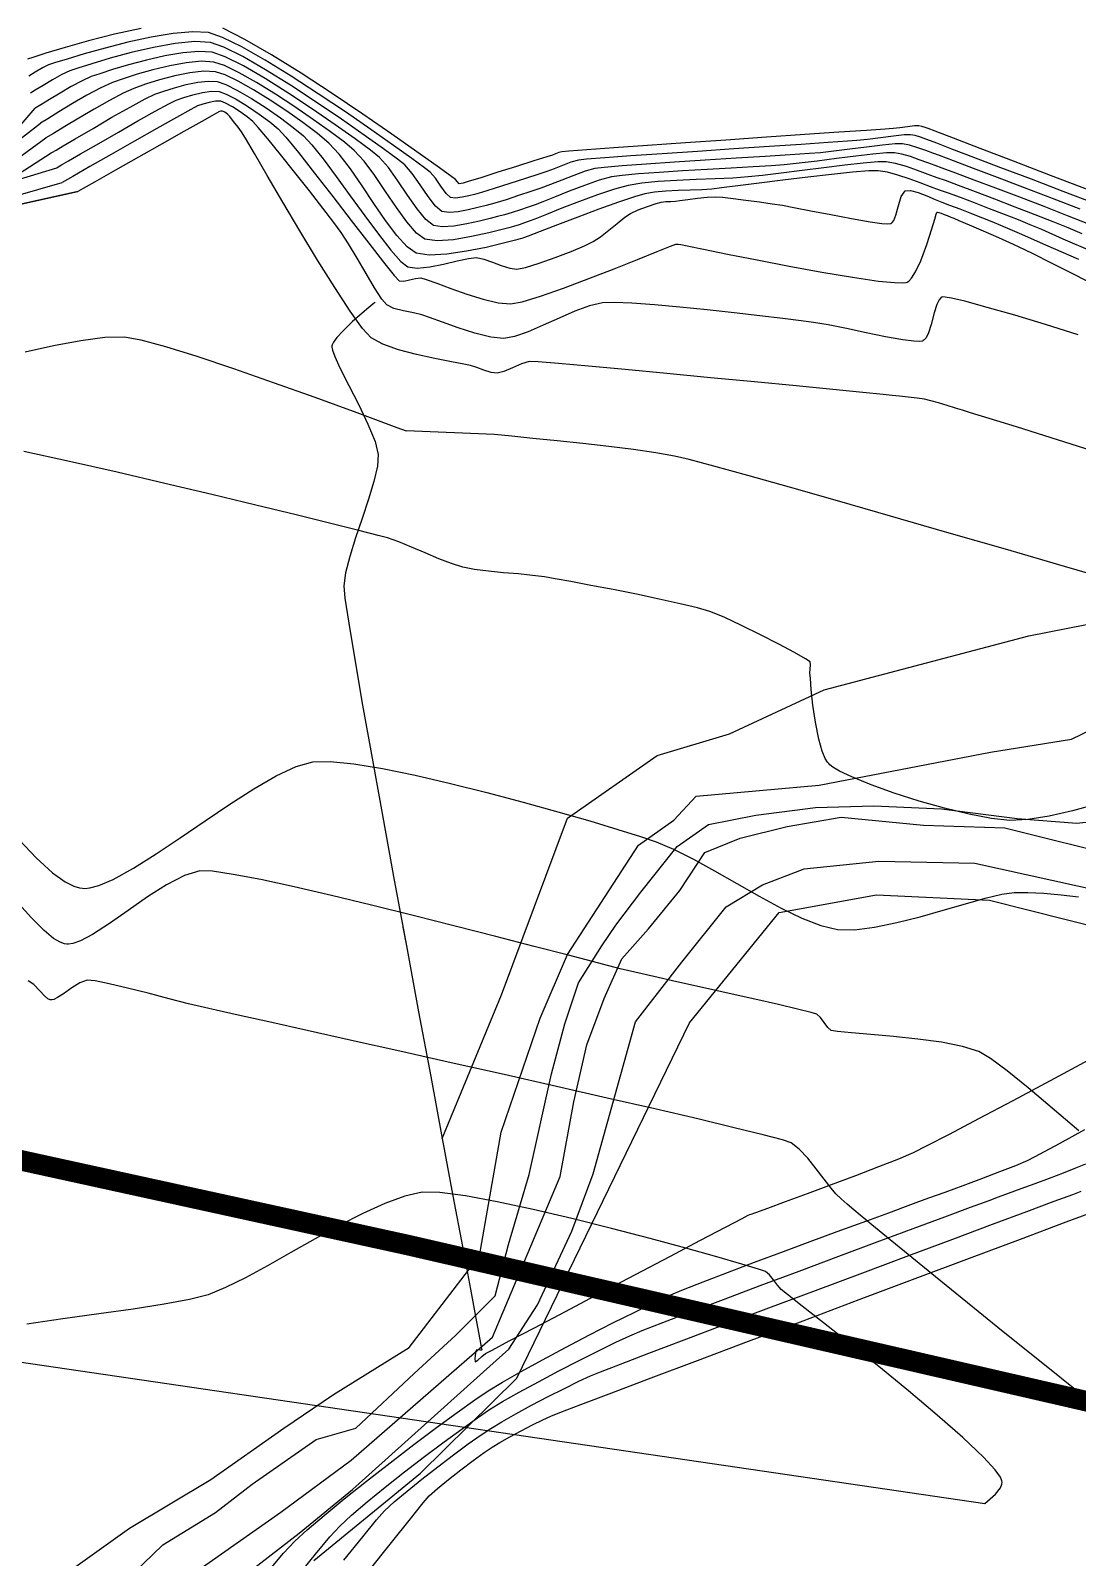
# Model space of a CAD drawing. Header units: metres. Extents: x 708868 to 711043, y 5411316 to 5413138.
# Drawn here: x 710173.9 to 710224.8, y 5412124.6 to 5412198.9 of the extents above; entities that cross this region are included whole.
import ezdxf

# ---------------------------------------------------------------- set-up
doc = ezdxf.new("R2010")
doc.units = ezdxf.units.M
doc.linetypes.add('DASHED', pattern=[0.75, 0.5, -0.25])
for name, color, linetype in [('C-ANNO-TABL', 1, 'Continuous'), ('Rionegro 2010_Contours', 7, 'Continuous'), ('Rionegro 2014_Contours', 7, 'Continuous'), ('Rionegro 2018_Contours', 7, 'Continuous')]:
    doc.layers.add(name, color=color, linetype=linetype)

msp = doc.modelspace()

# ---------------------------------------------------------------- linework, layer by layer
at = {"layer": 'C-ANNO-TABL', "color": 4, "linetype": 'DASHED', "true_color": 0x3dffff, "const_width": 1, "flags": 128}
msp.add_lwpolyline([(711042.543, 5413065.077), (710960.959, 5413110.395), (710928.513, 5413129.625), (710904.958, 5413136.482), (710878.336, 5413137.92), (710860.981, 5413136.789), (710843.249, 5413130.002), (710825.895, 5413114.543), (710808.917, 5413089.658), (710785.526, 5413050.068), (710767.477, 5413018.497), (710750.578, 5412962.402), (710732.947, 5412902.164), (710722.628, 5412876.686), (710711.096, 5412854.241), (710709.275, 5412838.469), (710712.254, 5412799.164), (710711.402, 5412767.16), (710706.844, 5412750.077), (710696.967, 5412735.651), (710677.974, 5412728.438), (710654.043, 5412726.539), (710627.073, 5412724.641), (710606.56, 5412720.465), (710589.801, 5412712.38), (710580.579, 5412698.728), (710577.45, 5412692.07), (710576.617, 5412681.451), (710581.703, 5412658.886), (710586.523, 5412640.581), (710590.138, 5412620.108), (710586.764, 5412609.511), (710569.894, 5412600.358), (710548.445, 5412592.651), (710519.158, 5412593.645), (710507.899, 5412592.671), (710498.04, 5412592.908), (710476.647, 5412590.526), (710453.439, 5412584.652), (710430.062, 5412578.871), (710407.167, 5412571.646), (710393.361, 5412565.35), (710390.566, 5412558.779), (710388.557, 5412550.53), (710383.696, 5412533.008), (710380.563, 5412521.688), (710371.646, 5412514.462), (710365.862, 5412509.886), (710362.006, 5412504.587), (710331.377, 5412455.849), (710322.46, 5412437.304), (710314.748, 5412419.962), (710310.913, 5412404.45), (710310.19, 5412389.517), (710312.359, 5412375.548), (710316.697, 5412365.432), (710327.06, 5412353.871), (710331.95, 5412345.85), (710336.144, 5412343.076), (710341.696, 5412343.548), (710347.662, 5412345.732), (710357.763, 5412346.027), (710373.475, 5412344.551), (710380.943, 5412341.931), (710387.559, 5412337.031), (710390.335, 5412331.128), (710393.229, 5412321.911), (710394.372, 5412314.079), (710391.947, 5412287.733), (710391.947, 5412242.005), (710398.772, 5412181.359), (710397.167, 5412154.922), (710391.094, 5412141.084), (710382.348, 5412135.257), (710365.927, 5412125.119), (710349.52, 5412122.865), (710314.938, 5412100.532), (710310.163, 5412097.449), (710304.075, 5412096.969), (710288.946, 5412103.637), (710260.398, 5412118.748), (710227.162, 5412131.796), (710192.198, 5412139.844), (710067.128, 5412167.234), (710056.514, 5412173.822), (710010.254, 5412214.541), (709997.898, 5412231.696), (709990.986, 5412235.843), (709981.946, 5412236.812), (709941.868, 5412226.346), (709906.208, 5412219.679), (709872.554, 5412206.968), (709858.983, 5412200.97), (709841.485, 5412178.774), (709831.695, 5412162.57), (709826.818, 5412138.119), (709826.096, 5412113.866), (709847.992, 5412057.968), (709847.992, 5412027.524), (709841.153, 5411995.836), (709821.685, 5411967.669), (709785.127, 5411896.003), (709764.498, 5411870.427), (709729.916, 5411841.626), (709687.876, 5411828.101), (709653.609, 5411828.388), (709636.799, 5411836.292), (709611.994, 5411871.534), (709572.151, 5411935.234), (709533.465, 5411953.882), (709461.2, 5411963.077), (709400.577, 5411961.741), (709328.296, 5411946.172), (709283.904, 5411933.17), (709246.821, 5411886.153), (709230.211, 5411871.995), (709186.772, 5411865.786), (709143.573, 5411868.974), (709131.371, 5411871.677), (709115.438, 5411870.35), (709084.203, 5411857.653), (709062.638, 5411854.332), (708913.408, 5411851.538)], dxfattribs=at)
at = {"layer": 'Rionegro 2010_Contours'}
for points in [[(710190.636, 5412185.687, 246), (710190.608, 5412185.66, 246), (710190.524, 5412185.584, 246), (710190.339, 5412185.427, 246), (710190.013, 5412185.15, 246), (710189.541, 5412184.737, 246), (710189.079, 5412184.298, 246), (710188.777, 5412183.965, 246), (710188.62, 5412183.743, 246), (710188.558, 5412183.615, 246), (710188.542, 5412183.558, 246), (710188.539, 5412183.504, 246), (710188.565, 5412183.356, 246), (710188.676, 5412183.042, 246), (710188.929, 5412182.484, 246), (710189.358, 5412181.629, 246), (710189.839, 5412180.687, 246), (710190.291, 5412179.751, 246), (710190.636, 5412178.914, 246), (710190.794, 5412178.271, 246), (710190.749, 5412177.71, 246), (710190.576, 5412176.967, 246), (710190.315, 5412176.099, 246), (710190.278, 5412175.987, 246)], [(710191.989, 5412155.3, 246), (710192.157, 5412154.39, 246), (710192.752, 5412151.18, 246), (710193.339, 5412148.027, 246), (710193.901, 5412145.016, 246), (710194.422, 5412142.234, 246), (710194.885, 5412139.765, 246), (710195.274, 5412137.695, 246), (710195.571, 5412136.11, 246), (710195.731, 5412135.248, 246), (710195.801, 5412134.866, 246), (710195.822, 5412134.749, 246), (710195.824, 5412134.734, 246), (710195.812, 5412134.728, 246), (710195.761, 5412134.726, 246), (710195.652, 5412134.734, 246), (710195.55, 5412134.728, 246), (710195.513, 5412134.577, 246), (710195.483, 5412134.318, 246), (710195.497, 5412134.166, 246), (710195.624, 5412134.239, 246), (710195.829, 5412134.416, 246), (710196.002, 5412134.558, 246), (710196.326, 5412134.732, 246), (710197.157, 5412135.172, 246), (710198.382, 5412135.819, 246), (710199.888, 5412136.612, 246), (710201.561, 5412137.494, 246), (710203.289, 5412138.403, 246), (710204.957, 5412139.281, 246), (710206.453, 5412140.068, 246), (710207.662, 5412140.704, 246), (710208.473, 5412141.13, 246), (710208.771, 5412141.286, 246), (710208.845, 5412141.315, 246), (710208.919, 5412141.342, 246), (710209.138, 5412141.421, 246), (710209.725, 5412141.634, 246), (710210.593, 5412141.95, 246), (710211.654, 5412142.34, 246), (710212.822, 5412142.774, 246), (710214.008, 5412143.221, 246), (710215.126, 5412143.651, 246), (710216.087, 5412144.035, 246), (710216.805, 5412144.341, 246), (710217.473, 5412144.67, 246), (710218.564, 5412145.235, 246), (710219.988, 5412145.986, 246), (710221.652, 5412146.873, 246), (710223.463, 5412147.844, 246), (710225.332, 5412148.85, 246)], [(710185.528, 5412124.062, 244), (710186.192, 5412124.847, 244), (710186.737, 5412125.435, 244), (710187.339, 5412125.992, 244), (710188.155, 5412126.691, 244), (710189.134, 5412127.494, 244), (710190.223, 5412128.361, 244), (710191.37, 5412129.254, 244), (710192.522, 5412130.133, 244), (710193.626, 5412130.96, 244), (710194.631, 5412131.697, 244), (710195.484, 5412132.303, 244), (710196.132, 5412132.741, 244), (710196.834, 5412133.171, 244), (710197.732, 5412133.686, 244), (710198.772, 5412134.258, 244), (710199.898, 5412134.86, 244), (710201.057, 5412135.466, 244), (710202.195, 5412136.048, 244), (710203.257, 5412136.579, 244), (710204.189, 5412137.033, 244), (710204.937, 5412137.381, 244), (710205.621, 5412137.67, 244), (710206.584, 5412138.052, 244), (710207.76, 5412138.504, 244), (710209.083, 5412139.003, 244), (710210.488, 5412139.527, 244), (710211.908, 5412140.052, 244), (710213.278, 5412140.556, 244), (710214.532, 5412141.015, 244), (710215.603, 5412141.407, 244), (710216.426, 5412141.71, 244), (710216.936, 5412141.899, 244), (710217.557, 5412142.13, 244), (710218.34, 5412142.416, 244), (710219.22, 5412142.739, 244), (710220.129, 5412143.076, 244), (710221.004, 5412143.407, 244), (710221.779, 5412143.713, 244), (710222.388, 5412143.972, 244), (710222.961, 5412144.265, 244), (710223.912, 5412144.781, 244), (710225.14, 5412145.462, 244)], [(710186.854, 5412123.711, 243), (710187.733, 5412124.801, 243), (710188.435, 5412125.641, 243), (710188.916, 5412126.17, 243), (710189.494, 5412126.707, 243), (710190.245, 5412127.35, 243), (710191.119, 5412128.062, 243), (710192.067, 5412128.81, 243), (710193.04, 5412129.557, 243), (710193.989, 5412130.269, 243), (710194.864, 5412130.908, 243), (710195.616, 5412131.442, 243), (710196.196, 5412131.833, 243), (710196.837, 5412132.224, 243), (710197.648, 5412132.686, 243), (710198.574, 5412133.192, 243), (710199.561, 5412133.715, 243), (710200.554, 5412134.227, 243), (710201.498, 5412134.701, 243), (710202.339, 5412135.111, 243), (710203.021, 5412135.429, 243), (710203.613, 5412135.674, 243), (710204.621, 5412136.069, 243), (710205.966, 5412136.584, 243), (710207.572, 5412137.192, 243), (710209.359, 5412137.865, 243), (710211.252, 5412138.573, 243), (710213.173, 5412139.29, 243), (710215.044, 5412139.986, 243), (710216.788, 5412140.634, 243), (710218.327, 5412141.205, 243), (710219.584, 5412141.671, 243), (710220.483, 5412142.005, 243), (710220.944, 5412142.177, 243), (710221.427, 5412142.356, 243), (710222.035, 5412142.579, 243), (710222.718, 5412142.829, 243), (710223.425, 5412143.091, 243), (710224.104, 5412143.349, 243), (710224.706, 5412143.586, 243), (710225.179, 5412143.787, 243)], [(710189.124, 5412124.512, 242), (710190.041, 5412125.655, 242), (710190.713, 5412126.474, 242), (710191.095, 5412126.906, 242), (710191.569, 5412127.344, 242), (710192.19, 5412127.87, 242), (710192.911, 5412128.451, 242), (710193.68, 5412129.05, 242), (710194.449, 5412129.633, 242), (710195.168, 5412130.163, 242), (710195.789, 5412130.605, 242), (710196.261, 5412130.924, 242), (710196.791, 5412131.246, 242), (710197.472, 5412131.63, 242), (710198.246, 5412132.048, 242), (710199.054, 5412132.47, 242), (710199.838, 5412132.868, 242), (710200.541, 5412133.213, 242), (710201.104, 5412133.476, 242), (710201.592, 5412133.674, 242), (710202.564, 5412134.05, 242), (710203.944, 5412134.577, 242), (710205.658, 5412135.225, 242), (710207.629, 5412135.969, 242), (710209.783, 5412136.778, 242), (710212.044, 5412137.627, 242), (710214.337, 5412138.486, 242), (710216.586, 5412139.328, 242), (710218.717, 5412140.125, 242), (710220.653, 5412140.849, 242), (710222.321, 5412141.471, 242), (710223.643, 5412141.965, 242), (710224.545, 5412142.303, 242), (710224.952, 5412142.455, 242)], [(710190.29, 5412123.924, 241), (710191.44, 5412125.375, 241), (710192.351, 5412126.519, 241), (710192.978, 5412127.295, 241), (710193.273, 5412127.642, 241), (710193.667, 5412127.999, 241), (710194.2, 5412128.438, 241), (710194.801, 5412128.909, 241), (710195.401, 5412129.361, 241), (710195.933, 5412129.747, 241), (710196.326, 5412130.016, 241), (710196.701, 5412130.242, 241), (710197.189, 5412130.514, 241), (710197.737, 5412130.805, 241), (710198.288, 5412131.088, 241), (710198.79, 5412131.337, 241), (710199.187, 5412131.524, 241), (710199.625, 5412131.696, 241), (710200.637, 5412132.083, 241), (710202.143, 5412132.654, 241), (710204.058, 5412133.378, 241), (710206.301, 5412134.223, 241), (710208.789, 5412135.16, 241), (710211.439, 5412136.156, 241), (710214.169, 5412137.182, 241), (710216.895, 5412138.206, 241), (710219.536, 5412139.197, 241), (710222.009, 5412140.125, 241), (710224.231, 5412140.959, 241), (710226.12, 5412141.668, 241)]]:
    msp.add_polyline3d(points, dxfattribs=at)
at = {"layer": 'Rionegro 2014_Contours'}
for points in [[(710190.636, 5412185.687, 246), (710190.608, 5412185.66, 246), (710190.524, 5412185.584, 246), (710190.339, 5412185.427, 246), (710190.013, 5412185.15, 246), (710189.541, 5412184.737, 246), (710189.079, 5412184.298, 246), (710188.777, 5412183.965, 246), (710188.62, 5412183.743, 246), (710188.558, 5412183.615, 246), (710188.542, 5412183.558, 246), (710188.539, 5412183.504, 246), (710188.565, 5412183.356, 246), (710188.676, 5412183.042, 246), (710188.929, 5412182.484, 246), (710189.358, 5412181.629, 246), (710189.839, 5412180.687, 246), (710190.291, 5412179.751, 246), (710190.636, 5412178.914, 246), (710190.794, 5412178.271, 246), (710190.749, 5412177.71, 246), (710190.576, 5412176.967, 246), (710190.315, 5412176.099, 246), (710190.006, 5412175.164, 246), (710189.691, 5412174.218, 246), (710189.41, 5412173.318, 246), (710189.203, 5412172.522, 246), (710189.111, 5412171.886, 246), (710189.169, 5412171.293, 246), (710189.353, 5412170.073, 246), (710189.646, 5412168.312, 246), (710190.031, 5412166.097, 246), (710190.491, 5412163.511, 246), (710191.009, 5412160.641, 246), (710191.57, 5412157.573, 246), (710192.157, 5412154.39, 246), (710192.752, 5412151.18, 246), (710193.339, 5412148.027, 246), (710193.901, 5412145.016, 246), (710196.778, 5412151.998, 246), (710199.983, 5412160.59, 246), (710204.353, 5412163.647, 246), (710207.857, 5412164.697, 246), (710212.472, 5412166.833, 246), (710212.472, 5412166.833, 246)], [(710212.472, 5412166.833, 246), (710212.472, 5412166.833, 246), (710222.411, 5412169.465, 246), (710226.208, 5412170.213, 246)], [(710175.864, 5412124.04, 244), (710178.705, 5412126.067, 244), (710178.705, 5412126.067, 244), (710178.705, 5412126.067, 244), (710178.705, 5412126.067, 244), (710178.705, 5412126.067, 244), (710178.705, 5412126.067, 244), (710178.705, 5412126.067, 244), (710178.705, 5412126.067, 244), (710178.705, 5412126.067, 244), (710182.647, 5412128.43, 244), (710186.194, 5412130.936, 244), (710188.617, 5412132.578, 244), (710188.617, 5412132.578, 244), (710188.617, 5412132.578, 244), (710188.617, 5412132.578, 244), (710188.617, 5412132.578, 244), (710188.617, 5412132.578, 244), (710188.617, 5412132.578, 244), (710188.617, 5412132.578, 244), (710188.617, 5412132.578, 244), (710188.617, 5412132.578, 244), (710188.617, 5412132.578, 244), (710192.298, 5412134.848, 244), (710192.298, 5412134.848, 244), (710192.298, 5412134.848, 244), (710192.298, 5412134.848, 244), (710192.298, 5412134.848, 244), (710195.71, 5412139.307, 244), (710195.71, 5412139.307, 244), (710196.76, 5412145.333, 244), (710196.76, 5412145.333, 244), (710196.76, 5412145.333, 244), (710196.76, 5412145.333, 244), (710196.76, 5412145.333, 244), (710196.76, 5412145.333, 244), (710196.76, 5412145.333, 244), (710198.66, 5412150.87, 244), (710199.986, 5412153.96, 244), (710203.442, 5412159.283, 244), (710205.153, 5412160.497, 244), (710206.237, 5412161.671, 244), (710212.228, 5412162.197, 244), (710220.548, 5412163.805, 244), (710224.486, 5412164.439, 244), (710232.519, 5412168.318, 244)], [(710177.462, 5412122.504, 243), (710180.321, 5412125.262, 243), (710182.885, 5412126.837, 243), (710184.66, 5412128.216, 243), (710187.766, 5412130.382, 243), (710189.709, 5412130.929, 243), (710189.709, 5412130.929, 243), (710189.709, 5412130.929, 243), (710189.709, 5412130.929, 243), (710192.539, 5412133.593, 243), (710192.539, 5412133.593, 243), (710192.539, 5412133.593, 243), (710192.539, 5412133.593, 243), (710192.539, 5412133.593, 243), (710192.539, 5412133.593, 243), (710192.539, 5412133.593, 243), (710192.539, 5412133.593, 243), (710192.539, 5412133.593, 243), (710194.559, 5412135.448, 243), (710194.559, 5412135.448, 243), (710196.466, 5412137.363, 243), (710197.119, 5412139.865, 243), (710198.134, 5412143.264, 243), (710199.204, 5412148.156, 243), (710199.204, 5412148.156, 243), (710199.204, 5412148.156, 243), (710199.204, 5412148.156, 243), (710199.204, 5412148.156, 243), (710199.204, 5412148.156, 243), (710199.204, 5412148.156, 243), (710199.204, 5412148.156, 243), (710199.86, 5412150.599, 243), (710200.522, 5412152.582, 243), (710201.665, 5412154.384, 243), (710202.343, 5412155.396, 243), (710203.558, 5412156.995, 243), (710205.317, 5412159.21, 243), (710206.848, 5412160.28, 243), (710209.143, 5412160.739, 243), (710212.05, 5412161.121, 243), (710214.881, 5412161.197, 243), (710218.171, 5412161.044, 243), (710221.844, 5412160.586, 243), (710224.751, 5412160.357, 243), (710229.982, 5412160.913, 243)], [(710180.452, 5412122.911, 242), (710186.05, 5412126.852, 242), (710186.05, 5412126.852, 242), (710186.05, 5412126.852, 242), (710186.05, 5412126.852, 242), (710186.05, 5412126.852, 242), (710186.05, 5412126.852, 242), (710186.05, 5412126.852, 242), (710189.469, 5412129.372, 242), (710196.345, 5412135.355, 242), (710196.345, 5412135.355, 242), (710196.345, 5412135.355, 242), (710196.345, 5412135.355, 242), (710196.345, 5412135.355, 242), (710196.345, 5412135.355, 242), (710196.345, 5412135.355, 242), (710196.345, 5412135.355, 242), (710196.345, 5412135.355, 242), (710196.345, 5412135.355, 242), (710196.345, 5412135.355, 242), (710196.345, 5412135.355, 242), (710196.345, 5412135.355, 242), (710199.641, 5412143.178, 242), (710199.641, 5412143.178, 242), (710199.641, 5412143.178, 242), (710200.305, 5412146.805, 242), (710200.927, 5412149.573, 242), (710201.775, 5412151.832, 242), (710202.624, 5412153.753, 242), (710203.925, 5412155.221, 242), (710205.453, 5412157.08, 242), (710206.663, 5412158.924, 242), (710208.382, 5412159.623, 242), (710210.674, 5412160.195, 242), (710213.285, 5412160.641, 242), (710217.296, 5412160.259, 242), (710221.244, 5412160.132, 242), (710227.101, 5412158.669, 242)], [(710184.072, 5412123.602, 241), (710186.941, 5412125.82, 241), (710189.533, 5412127.946, 241), (710189.533, 5412127.946, 241), (710189.533, 5412127.946, 241), (710189.533, 5412127.946, 241), (710189.533, 5412127.946, 241), (710189.533, 5412127.946, 241), (710189.533, 5412127.946, 241), (710189.533, 5412127.946, 241), (710189.533, 5412127.946, 241), (710189.533, 5412127.946, 241), (710189.533, 5412127.946, 241), (710189.533, 5412127.946, 241), (710189.533, 5412127.946, 241), (710189.533, 5412127.946, 241), (710189.533, 5412127.946, 241), (710195.913, 5412133.676, 241), (710197.133, 5412134.778, 241), (710198.527, 5412136.924, 241), (710200.207, 5412140.507, 241), (710201.237, 5412143.3, 241), (710203.287, 5412150.693, 241), (710205.546, 5412153.594, 241), (710205.546, 5412153.594, 241), (710207.698, 5412156.28, 241), (710209.473, 5412157.354, 241), (710211.492, 5412158.132, 241), (710215.13, 5412158.505, 241), (710219.793, 5412158.411, 241), (710231.171, 5412155.897, 241)], [(710187.659, 5412124.492, 240), (710192.842, 5412128.737, 240), (710197.521, 5412133.36, 240), (710197.521, 5412133.36, 240), (710197.521, 5412133.36, 240), (710197.521, 5412133.36, 240), (710197.521, 5412133.36, 240), (710197.521, 5412133.36, 240), (710197.521, 5412133.36, 240), (710197.521, 5412133.36, 240), (710197.521, 5412133.36, 240), (710197.521, 5412133.36, 240), (710197.521, 5412133.36, 240), (710197.521, 5412133.36, 240), (710197.521, 5412133.36, 240), (710197.521, 5412133.36, 240), (710205.923, 5412150.639, 240), (710205.923, 5412150.639, 240), (710210.28, 5412156.011, 240), (710215.014, 5412156.871, 240), (710220.501, 5412156.602, 240), (710220.501, 5412156.602, 240), (710226.096, 5412155.205, 240)]]:
    msp.add_polyline3d(points, dxfattribs=at)
at = {"layer": 'Rionegro 2018_Contours'}
for points in [[(710179.262, 5412198.997, 245), (710177.969, 5412198.71, 245), (710176.708, 5412198.388, 245), (710175.567, 5412198.068, 245), (710174.633, 5412197.789, 245), (710173.994, 5412197.588, 245), (710173.736, 5412197.504, 245)], [(710225.621, 5412190.48, 244), (710224.086, 5412191.068, 244), (710222.536, 5412191.661, 244), (710221.059, 5412192.225, 244), (710219.743, 5412192.726, 244), (710218.674, 5412193.132, 244), (710217.942, 5412193.41, 244), (710217.632, 5412193.526, 244), (710217.411, 5412193.607, 244), (710217.153, 5412193.701, 244), (710216.893, 5412193.783, 244), (710216.668, 5412193.829, 244), (710216.362, 5412193.815, 244), (710215.836, 5412193.757, 244), (710215.201, 5412193.677, 244), (710214.57, 5412193.597, 244), (710214.055, 5412193.541, 244), (710213.592, 5412193.507, 244), (710212.655, 5412193.443, 244), (710211.351, 5412193.355, 244), (710209.786, 5412193.251, 244), (710208.068, 5412193.137, 244), (710206.303, 5412193.018, 244), (710204.598, 5412192.902, 244), (710203.061, 5412192.795, 244), (710201.797, 5412192.704, 244), (710200.915, 5412192.634, 244), (710200.52, 5412192.594, 244), (710200.159, 5412192.488, 244), (710199.746, 5412192.332, 244), (710199.335, 5412192.167, 244), (710198.979, 5412192.033, 244), (710198.598, 5412191.907, 244), (710197.956, 5412191.699, 244), (710197.188, 5412191.454, 244), (710196.429, 5412191.214, 244), (710195.814, 5412191.024, 244), (710195.477, 5412190.928, 244), (710195.2, 5412190.86, 244), (710194.87, 5412190.784, 244), (710194.551, 5412190.741, 244), (710194.303, 5412190.768, 244), (710194.085, 5412190.966, 244), (710193.831, 5412191.323, 244), (710193.566, 5412191.712, 244), (710193.317, 5412192.008, 244), (710193.04, 5412192.221, 244), (710192.422, 5412192.672, 244), (710191.53, 5412193.31, 244), (710190.431, 5412194.081, 244), (710189.191, 5412194.932, 244), (710187.877, 5412195.812, 244), (710186.557, 5412196.668, 244), (710185.297, 5412197.446, 244), (710184.164, 5412198.095, 244), (710183.225, 5412198.561, 244), (710182.546, 5412198.793, 244), (710181.782, 5412198.836, 244), (710180.824, 5412198.751, 244), (710179.746, 5412198.569, 244), (710178.618, 5412198.323, 244), (710177.514, 5412198.043, 244), (710176.504, 5412197.761, 244), (710175.663, 5412197.508, 244), (710175.06, 5412197.317, 244), (710174.77, 5412197.219, 244), (710174.47, 5412197.076, 244), (710174.12, 5412196.875, 244), (710173.803, 5412196.681, 244)], [(710225.352, 5412191.127, 245), (710223.474, 5412191.846, 245), (710221.67, 5412192.537, 245), (710220.055, 5412193.155, 245), (710218.747, 5412193.655, 245), (710217.863, 5412193.993, 245), (710217.52, 5412194.123, 245), (710217.375, 5412194.176, 245), (710217.209, 5412194.233, 245), (710217.062, 5412194.267, 245), (710216.862, 5412194.255, 245), (710216.518, 5412194.214, 245), (710216.136, 5412194.166, 245), (710215.819, 5412194.13, 245), (710215.435, 5412194.102, 245), (710214.52, 5412194.038, 245), (710213.18, 5412193.945, 245), (710211.524, 5412193.83, 245), (710209.658, 5412193.701, 245), (710207.689, 5412193.565, 245), (710205.724, 5412193.429, 245), (710203.871, 5412193.3, 245), (710202.236, 5412193.186, 245), (710200.927, 5412193.093, 245), (710200.05, 5412193.03, 245), (710199.714, 5412193.003, 245), (710199.569, 5412192.958, 245), (710199.406, 5412192.893, 245), (710199.263, 5412192.838, 245), (710198.986, 5412192.75, 245), (710198.355, 5412192.55, 245), (710197.514, 5412192.285, 245), (710196.606, 5412191.999, 245), (710195.776, 5412191.737, 245), (710195.166, 5412191.546, 245), (710194.922, 5412191.47, 245), (710194.818, 5412191.449, 245), (710194.719, 5412191.442, 245), (710194.64, 5412191.539, 245), (710194.549, 5412191.657, 245), (710194.306, 5412191.834, 245), (710193.655, 5412192.302, 245), (710192.674, 5412192.999, 245), (710191.443, 5412193.862, 245), (710190.041, 5412194.827, 245), (710188.547, 5412195.833, 245), (710187.04, 5412196.816, 245), (710185.598, 5412197.714, 245), (710184.302, 5412198.464, 245), (710183.23, 5412199.003, 245)], [(710224.905, 5412190.21, 243), (710223.565, 5412190.725, 243), (710222.203, 5412191.246, 243), (710220.895, 5412191.743, 243), (710219.719, 5412192.188, 243), (710218.75, 5412192.554, 243), (710218.066, 5412192.81, 243), (710217.743, 5412192.929, 243), (710217.406, 5412193.053, 243), (710217.013, 5412193.196, 243), (710216.617, 5412193.322, 243), (710216.274, 5412193.391, 243), (710215.914, 5412193.379, 243), (710215.3, 5412193.316, 243), (710214.531, 5412193.222, 243), (710213.707, 5412193.117, 243), (710212.928, 5412193.02, 243), (710212.291, 5412192.952, 243), (710211.746, 5412192.911, 243), (710210.812, 5412192.85, 243), (710209.591, 5412192.773, 243), (710208.18, 5412192.685, 243), (710206.681, 5412192.59, 243), (710205.192, 5412192.493, 243), (710203.812, 5412192.4, 243), (710202.641, 5412192.314, 243), (710201.78, 5412192.241, 243), (710201.326, 5412192.185, 243), (710200.843, 5412192.049, 243), (710200.291, 5412191.85, 243), (710199.718, 5412191.623, 243), (710199.171, 5412191.404, 243), (710198.696, 5412191.227, 243), (710198.202, 5412191.06, 243), (710197.615, 5412190.864, 243), (710197.009, 5412190.668, 243), (710196.456, 5412190.5, 243), (710196.031, 5412190.387, 243), (710195.638, 5412190.291, 243), (710195.168, 5412190.176, 243), (710194.681, 5412190.081, 243), (710194.235, 5412190.041, 243), (710193.887, 5412190.095, 243), (710193.575, 5412190.353, 243), (710193.215, 5412190.827, 243), (710192.831, 5412191.398, 243), (710192.446, 5412191.948, 243), (710192.086, 5412192.36, 243), (710191.729, 5412192.642, 243), (710191.048, 5412193.145, 243), (710190.114, 5412193.812, 243), (710189.001, 5412194.587, 243), (710187.781, 5412195.412, 243), (710186.527, 5412196.232, 243), (710185.313, 5412196.989, 243), (710184.21, 5412197.626, 243), (710183.291, 5412198.088, 243), (710182.63, 5412198.316, 243), (710181.873, 5412198.354, 243), (710180.926, 5412198.26, 243), (710179.871, 5412198.07, 243), (710178.788, 5412197.819, 243), (710177.759, 5412197.544, 243), (710176.864, 5412197.281, 243), (710176.186, 5412197.066, 243), (710175.804, 5412196.935, 243), (710175.415, 5412196.755, 243), (710174.957, 5412196.501, 243), (710174.498, 5412196.226, 243), (710174.109, 5412195.986, 243), (710173.89, 5412195.849, 243)], [(710225.326, 5412189.482, 242), (710224.298, 5412189.886, 242), (710223.156, 5412190.329, 242), (710221.972, 5412190.783, 242), (710220.815, 5412191.224, 242), (710219.755, 5412191.625, 242), (710218.862, 5412191.96, 242), (710218.205, 5412192.205, 242), (710217.855, 5412192.332, 242), (710217.501, 5412192.461, 242), (710217.089, 5412192.614, 242), (710216.657, 5412192.764, 242), (710216.241, 5412192.886, 242), (710215.88, 5412192.954, 242), (710215.489, 5412192.944, 242), (710214.834, 5412192.882, 242), (710213.997, 5412192.784, 242), (710213.065, 5412192.666, 242), (710212.119, 5412192.546, 242), (710211.246, 5412192.439, 242), (710210.528, 5412192.363, 242), (710209.897, 5412192.316, 242), (710209.01, 5412192.262, 242), (710207.943, 5412192.202, 242), (710206.775, 5412192.137, 242), (710205.583, 5412192.067, 242), (710204.445, 5412191.996, 242), (710203.439, 5412191.922, 242), (710202.642, 5412191.849, 242), (710202.132, 5412191.775, 242), (710201.535, 5412191.611, 242), (710200.821, 5412191.364, 242), (710200.07, 5412191.079, 242), (710199.364, 5412190.797, 242), (710198.785, 5412190.564, 242), (710198.413, 5412190.422, 242), (710198.085, 5412190.309, 242), (710197.704, 5412190.18, 242), (710197.304, 5412190.049, 242), (710196.92, 5412189.933, 242), (710196.586, 5412189.846, 242), (710196.23, 5412189.757, 242), (710195.708, 5412189.626, 242), (710195.096, 5412189.49, 242), (710194.469, 5412189.386, 242), (710193.902, 5412189.351, 242), (710193.471, 5412189.421, 242), (710193.1, 5412189.708, 242), (710192.675, 5412190.231, 242), (710192.218, 5412190.892, 242), (710191.748, 5412191.592, 242), (710191.287, 5412192.232, 242), (710190.855, 5412192.712, 242), (710190.407, 5412193.073, 242), (710189.664, 5412193.626, 242), (710188.703, 5412194.31, 242), (710187.602, 5412195.066, 242), (710186.438, 5412195.834, 242), (710185.29, 5412196.555, 242), (710184.235, 5412197.17, 242), (710183.35, 5412197.617, 242), (710182.714, 5412197.839, 242), (710182.074, 5412197.877, 242), (710181.289, 5412197.807, 242), (710180.417, 5412197.656, 242), (710179.518, 5412197.453, 242), (710178.651, 5412197.223, 242), (710177.875, 5412196.995, 242), (710177.251, 5412196.795, 242), (710176.838, 5412196.65, 242), (710176.394, 5412196.451, 242), (710175.872, 5412196.169, 242), (710175.326, 5412195.85, 242), (710174.815, 5412195.538, 242), (710174.394, 5412195.278, 242), (710174.121, 5412195.112, 242)], [(710225.009, 5412189.007, 241), (710224.323, 5412189.296, 241), (710223.595, 5412189.59, 241), (710222.714, 5412189.936, 241), (710221.747, 5412190.311, 241), (710220.761, 5412190.689, 241), (710219.823, 5412191.045, 241), (710219, 5412191.355, 241), (710218.359, 5412191.593, 241), (710217.966, 5412191.735, 241), (710217.522, 5412191.898, 241), (710217.005, 5412192.09, 241), (710216.462, 5412192.278, 241), (710215.94, 5412192.431, 241), (710215.486, 5412192.516, 241), (710215.067, 5412192.509, 241), (710214.369, 5412192.447, 241), (710213.471, 5412192.347, 241), (710212.453, 5412192.222, 241), (710211.393, 5412192.088, 241), (710210.373, 5412191.958, 241), (710209.47, 5412191.849, 241), (710208.764, 5412191.774, 241), (710208.022, 5412191.722, 241), (710207.162, 5412191.681, 241), (710206.236, 5412191.643, 241), (710205.297, 5412191.601, 241), (710204.399, 5412191.546, 241), (710203.595, 5412191.47, 241), (710202.938, 5412191.366, 241), (710202.269, 5412191.186, 241), (710201.453, 5412190.912, 241), (710200.573, 5412190.587, 241), (710199.716, 5412190.254, 241), (710198.966, 5412189.953, 241), (710198.408, 5412189.726, 241), (710198.129, 5412189.616, 241), (710197.902, 5412189.538, 241), (710197.638, 5412189.449, 241), (710197.372, 5412189.366, 241), (710197.141, 5412189.304, 241), (710196.807, 5412189.217, 241), (710196.159, 5412189.054, 241), (710195.33, 5412188.87, 241), (710194.448, 5412188.72, 241), (710193.647, 5412188.661, 241), (710193.055, 5412188.747, 241), (710192.642, 5412189.048, 241), (710192.176, 5412189.59, 241), (710191.672, 5412190.291, 241), (710191.148, 5412191.071, 241), (710190.62, 5412191.848, 241), (710190.106, 5412192.539, 241), (710189.623, 5412193.064, 241), (710189.145, 5412193.459, 241), (710188.468, 5412193.971, 241), (710187.646, 5412194.558, 241), (710186.736, 5412195.181, 241), (710185.792, 5412195.796, 241), (710184.872, 5412196.364, 241), (710184.029, 5412196.841, 241), (710183.319, 5412197.188, 241), (710182.798, 5412197.363, 241), (710182.192, 5412197.397, 241), (710181.46, 5412197.328, 241), (710180.657, 5412197.181, 241), (710179.841, 5412196.984, 241), (710179.067, 5412196.764, 241), (710178.392, 5412196.549, 241), (710177.872, 5412196.366, 241), (710177.302, 5412196.11, 241), (710176.63, 5412195.748, 241), (710175.93, 5412195.338, 241), (710175.272, 5412194.937, 241), (710174.732, 5412194.602, 241), (710174.38, 5412194.39, 241)], [(710225.524, 5412188.13, 240), (710224.089, 5412188.755, 240), (710223.039, 5412189.211, 240), (710222.473, 5412189.452, 240), (710221.906, 5412189.681, 240), (710221.232, 5412189.947, 240), (710220.504, 5412190.23, 240), (710219.773, 5412190.51, 240), (710219.091, 5412190.768, 240), (710218.508, 5412190.984, 240), (710218.078, 5412191.139, 240), (710217.64, 5412191.298, 240), (710217.134, 5412191.486, 240), (710216.594, 5412191.681, 240), (710216.052, 5412191.86, 240), (710215.54, 5412192, 240), (710215.092, 5412192.078, 240), (710214.629, 5412192.071, 240), (710213.843, 5412192.006, 240), (710212.825, 5412191.899, 240), (710211.668, 5412191.764, 240), (710210.463, 5412191.616, 240), (710209.302, 5412191.469, 240), (710208.277, 5412191.338, 240), (710207.479, 5412191.239, 240), (710207, 5412191.185, 240), (710206.516, 5412191.154, 240), (710205.958, 5412191.131, 240), (710205.363, 5412191.109, 240), (710204.77, 5412191.079, 240), (710204.217, 5412191.031, 240), (710203.744, 5412190.957, 240), (710203.249, 5412190.814, 240), (710202.47, 5412190.547, 240), (710201.512, 5412190.201, 240), (710200.486, 5412189.819, 240), (710199.498, 5412189.445, 240), (710198.657, 5412189.123, 240), (710198.07, 5412188.897, 240), (710197.846, 5412188.81, 240), (710197.771, 5412188.786, 240), (710197.696, 5412188.763, 240), (710197.467, 5412188.7, 240), (710196.877, 5412188.547, 240), (710196.043, 5412188.351, 240), (710195.083, 5412188.159, 240), (710194.118, 5412188.017, 240), (710193.263, 5412187.973, 240), (710192.639, 5412188.074, 240), (710192.194, 5412188.383, 240), (710191.692, 5412188.934, 240), (710191.149, 5412189.657, 240), (710190.582, 5412190.482, 240), (710190.006, 5412191.34, 240), (710189.439, 5412192.162, 240), (710188.895, 5412192.877, 240), (710188.392, 5412193.416, 240), (710187.83, 5412193.885, 240), (710187.133, 5412194.414, 240), (710186.349, 5412194.968, 240), (710185.53, 5412195.511, 240), (710184.724, 5412196.01, 240), (710183.981, 5412196.428, 240), (710183.35, 5412196.732, 240), (710182.883, 5412196.886, 240), (710182.315, 5412196.915, 240), (710181.635, 5412196.841, 240), (710180.899, 5412196.692, 240), (710180.162, 5412196.496, 240), (710179.479, 5412196.283, 240), (710178.905, 5412196.081, 240), (710178.384, 5412195.847, 240), (710177.722, 5412195.496, 240), (710176.986, 5412195.076, 240), (710176.243, 5412194.635, 240), (710175.559, 5412194.221, 240), (710175.003, 5412193.883, 240), (710174.64, 5412193.668, 240)], [(710174.9, 5412192.945, 239), (710174.965, 5412192.982, 239), (710175.134, 5412193.08, 239), (710175.475, 5412193.281, 239), (710176.06, 5412193.627, 239), (710176.926, 5412194.137, 239), (710177.848, 5412194.675, 239), (710178.725, 5412195.174, 239), (710179.456, 5412195.569, 239), (710179.939, 5412195.797, 239), (710180.376, 5412195.951, 239), (710180.895, 5412196.113, 239), (710181.457, 5412196.261, 239), (710182.017, 5412196.375, 239), (710182.534, 5412196.432, 239), (710182.967, 5412196.41, 239), (710183.385, 5412196.265, 239), (710183.957, 5412195.978, 239), (710184.628, 5412195.586, 239), (710185.339, 5412195.129, 239), (710186.037, 5412194.648, 239), (710186.662, 5412194.181, 239), (710187.161, 5412193.768, 239), (710187.566, 5412193.331, 239), (710188.107, 5412192.648, 239), (710188.743, 5412191.796, 239), (710189.432, 5412190.851, 239), (710190.132, 5412189.889, 239), (710190.803, 5412188.987, 239), (710191.403, 5412188.221, 239), (710191.89, 5412187.666, 239), (710192.223, 5412187.4, 239), (710192.685, 5412187.335, 239), (710193.294, 5412187.397, 239), (710193.968, 5412187.533, 239), (710194.625, 5412187.69, 239), (710195.185, 5412187.816, 239), (710195.567, 5412187.856, 239), (710195.926, 5412187.78, 239), (710196.34, 5412187.633, 239), (710196.77, 5412187.466, 239), (710197.18, 5412187.333, 239), (710197.532, 5412187.284, 239), (710197.951, 5412187.369, 239), (710198.608, 5412187.576, 239), (710199.385, 5412187.855, 239), (710200.163, 5412188.156, 239), (710200.822, 5412188.431, 239), (710201.244, 5412188.629, 239), (710201.599, 5412188.862, 239), (710202.002, 5412189.179, 239), (710202.41, 5412189.516, 239), (710202.775, 5412189.811, 239), (710203.055, 5412190.004, 239), (710203.418, 5412190.168, 239), (710203.874, 5412190.337, 239), (710204.293, 5412190.475, 239), (710204.55, 5412190.548, 239), (710204.766, 5412190.574, 239), (710205.016, 5412190.585, 239), (710205.236, 5412190.596, 239), (710205.457, 5412190.625, 239), (710205.845, 5412190.679, 239), (710206.314, 5412190.74, 239), (710206.781, 5412190.79, 239), (710207.16, 5412190.809, 239), (710207.52, 5412190.785, 239), (710208.045, 5412190.727, 239), (710208.666, 5412190.647, 239), (710209.318, 5412190.557, 239), (710209.932, 5412190.468, 239), (710210.443, 5412190.394, 239), (710210.994, 5412190.296, 239), (710211.817, 5412190.134, 239), (710212.789, 5412189.941, 239), (710213.79, 5412189.749, 239), (710214.694, 5412189.593, 239), (710215.267, 5412189.515, 239), (710215.568, 5412189.496, 239), (710215.692, 5412189.505, 239), (710215.728, 5412189.518, 239), (710215.774, 5412189.552, 239), (710215.855, 5412189.662, 239), (710215.956, 5412189.91, 239), (710216.07, 5412190.322, 239), (710216.214, 5412190.82, 239), (710216.406, 5412191.103, 239), (710216.665, 5412191.115, 239), (710217.032, 5412191.014, 239), (710217.448, 5412190.851, 239), (710217.853, 5412190.677, 239), (710218.19, 5412190.542, 239), (710218.562, 5412190.407, 239), (710219.064, 5412190.218, 239), (710219.625, 5412190.003, 239), (710220.169, 5412189.791, 239), (710220.623, 5412189.608, 239), (710221.041, 5412189.428, 239), (710221.938, 5412189.037, 239), (710223.227, 5412188.473, 239), (710224.82, 5412187.774, 239)], [(710175.16, 5412192.223, 238), (710175.225, 5412192.26, 238), (710175.394, 5412192.357, 238), (710175.735, 5412192.554, 238), (710176.322, 5412192.894, 238), (710177.202, 5412193.405, 238), (710178.161, 5412193.959, 238), (710179.108, 5412194.501, 238), (710179.953, 5412194.978, 238), (710180.605, 5412195.333, 238), (710180.973, 5412195.512, 238), (710181.34, 5412195.64, 238), (710181.782, 5412195.772, 238), (710182.247, 5412195.882, 238), (710182.687, 5412195.944, 238), (710183.051, 5412195.933, 238), (710183.397, 5412195.807, 238), (710183.878, 5412195.553, 238), (710184.434, 5412195.215, 238), (710185.002, 5412194.834, 238), (710185.521, 5412194.455, 238), (710185.929, 5412194.12, 238), (710186.299, 5412193.712, 238), (710186.913, 5412192.957, 238), (710187.698, 5412191.958, 238), (710188.579, 5412190.821, 238), (710189.481, 5412189.651, 238), (710190.33, 5412188.551, 238), (710191.05, 5412187.627, 238), (710191.567, 5412186.984, 238), (710191.807, 5412186.726, 238), (710192.028, 5412186.713, 238), (710192.313, 5412186.771, 238), (710192.607, 5412186.842, 238), (710192.854, 5412186.869, 238), (710193.122, 5412186.79, 238), (710193.637, 5412186.602, 238), (710194.323, 5412186.349, 238), (710195.101, 5412186.077, 238), (710195.894, 5412185.832, 238), (710196.624, 5412185.657, 238), (710197.212, 5412185.6, 238), (710197.789, 5412185.709, 238), (710198.684, 5412185.982, 238), (710199.796, 5412186.37, 238), (710201.021, 5412186.828, 238), (710202.256, 5412187.307, 238), (710203.4, 5412187.763, 238), (710204.348, 5412188.147, 238), (710204.999, 5412188.412, 238), (710205.25, 5412188.513, 238), (710205.375, 5412188.506, 238), (710205.5, 5412188.489, 238), (710205.802, 5412188.427, 238), (710206.599, 5412188.261, 238), (710207.772, 5412188.022, 238), (710209.201, 5412187.737, 238), (710210.768, 5412187.436, 238), (710212.354, 5412187.145, 238), (710213.84, 5412186.894, 238), (710215.107, 5412186.712, 238), (710215.882, 5412186.634, 238), (710216.285, 5412186.625, 238), (710216.455, 5412186.646, 238), (710216.507, 5412186.665, 238), (710216.574, 5412186.711, 238), (710216.71, 5412186.849, 238), (710216.911, 5412187.157, 238), (710217.169, 5412187.702, 238), (710217.46, 5412188.487, 238), (710217.701, 5412189.244, 238), (710217.844, 5412189.726, 238), (710217.917, 5412189.962, 238), (710217.946, 5412190.041, 238), (710217.955, 5412190.054, 238), (710217.978, 5412190.059, 238), (710218.041, 5412190.05, 238), (710218.158, 5412190.006, 238), (710218.301, 5412189.945, 238), (710218.437, 5412189.895, 238), (710218.616, 5412189.826, 238), (710218.774, 5412189.763, 238), (710219.009, 5412189.663, 238), (710219.52, 5412189.444, 238), (710220.2, 5412189.149, 238), (710220.946, 5412188.823, 238), (710221.651, 5412188.509, 238), (710222.211, 5412188.253, 238), (710222.642, 5412188.038, 238), (710223.472, 5412187.618, 238), (710224.631, 5412187.026, 238), (710226.05, 5412186.301, 238)], [(710224.813, 5412184.104, 237), (710223.231, 5412184.593, 237), (710221.73, 5412185.045, 237), (710220.391, 5412185.432, 237), (710219.3, 5412185.727, 237), (710218.66, 5412185.878, 237), (710218.345, 5412185.933, 237), (710218.223, 5412185.939, 237), (710218.191, 5412185.932, 237), (710218.143, 5412185.902, 237), (710218.055, 5412185.803, 237), (710217.943, 5412185.575, 237), (710217.815, 5412185.17, 237), (710217.668, 5412184.603, 237), (710217.538, 5412184.192, 237), (710217.423, 5412183.954, 237), (710217.334, 5412183.847, 237), (710217.285, 5412183.813, 237), (710217.241, 5412183.796, 237), (710217.112, 5412183.778, 237), (710216.823, 5412183.786, 237), (710216.291, 5412183.854, 237), (710215.454, 5412184.006, 237), (710214.511, 5412184.199, 237), (710213.551, 5412184.401, 237), (710212.665, 5412184.579, 237), (710211.94, 5412184.698, 237), (710211.341, 5412184.775, 237), (710210.451, 5412184.885, 237), (710209.344, 5412185.018, 237), (710208.093, 5412185.163, 237), (710206.772, 5412185.309, 237), (710205.454, 5412185.444, 237), (710204.213, 5412185.557, 237), (710203.123, 5412185.637, 237), (710202.257, 5412185.673, 237), (710201.689, 5412185.654, 237), (710201.064, 5412185.507, 237), (710200.347, 5412185.242, 237), (710199.58, 5412184.91, 237), (710198.807, 5412184.561, 237), (710198.073, 5412184.246, 237), (710197.42, 5412184.014, 237), (710196.892, 5412183.916, 237), (710196.264, 5412183.981, 237), (710195.493, 5412184.173, 237), (710194.676, 5412184.435, 237), (710193.909, 5412184.711, 237), (710193.287, 5412184.943, 237), (710192.908, 5412185.076, 237), (710192.5, 5412185.168, 237), (710192.018, 5412185.262, 237), (710191.554, 5412185.382, 237), (710191.203, 5412185.548, 237), (710190.961, 5412185.838, 237), (710190.614, 5412186.379, 237), (710190.202, 5412187.073, 237), (710189.766, 5412187.82, 237), (710189.347, 5412188.522, 237), (710188.984, 5412189.08, 237), (710188.631, 5412189.558, 237), (710188.095, 5412190.259, 237), (710187.442, 5412191.098, 237), (710186.736, 5412191.994, 237), (710186.044, 5412192.862, 237), (710185.43, 5412193.62, 237), (710184.959, 5412194.184, 237), (710184.698, 5412194.472, 237), (710184.423, 5412194.694, 237), (710184.072, 5412194.943, 237), (710183.702, 5412195.181, 237), (710183.37, 5412195.365, 237), (710183.135, 5412195.456, 237), (710182.881, 5412195.457, 237), (710182.572, 5412195.401, 237), (710182.263, 5412195.316, 237), (710182.007, 5412195.228, 237), (710181.678, 5412195.058, 237), (710180.981, 5412194.671, 237), (710180.029, 5412194.133, 237), (710178.936, 5412193.511, 237), (710177.815, 5412192.87, 237), (710176.779, 5412192.277, 237), (710175.943, 5412191.799, 237), (710175.42, 5412191.5, 237)], [(710172.863, 5412193.66, 242), (710174.121, 5412195.112, 242)], [(710225.444, 5412178.479, 236), (710223.492, 5412179.091, 236), (710221.811, 5412179.616, 236), (710220.483, 5412180.031, 236), (710219.585, 5412180.311, 236), (710219.197, 5412180.431, 236), (710218.855, 5412180.535, 236), (710218.45, 5412180.659, 236), (710218.03, 5412180.784, 236), (710217.645, 5412180.892, 236), (710217.34, 5412180.965, 236), (710216.978, 5412181.023, 236), (710216.554, 5412181.073, 236), (710216.129, 5412181.116, 236), (710215.763, 5412181.152, 236), (710215.336, 5412181.194, 236), (710214.34, 5412181.293, 236), (710212.89, 5412181.435, 236), (710211.099, 5412181.61, 236), (710209.08, 5412181.806, 236), (710206.948, 5412182.011, 236), (710204.815, 5412182.214, 236), (710202.796, 5412182.404, 236), (710201.005, 5412182.568, 236), (710199.553, 5412182.696, 236), (710198.557, 5412182.776, 236), (710198.128, 5412182.796, 236), (710197.753, 5412182.686, 236), (710197.318, 5412182.498, 236), (710196.899, 5412182.317, 236), (710196.573, 5412182.232, 236), (710196.275, 5412182.273, 236), (710195.928, 5412182.38, 236), (710195.58, 5412182.507, 236), (710195.28, 5412182.609, 236), (710194.956, 5412182.674, 236), (710194.345, 5412182.786, 236), (710193.546, 5412182.942, 236), (710192.658, 5412183.138, 236), (710191.778, 5412183.373, 236), (710191.007, 5412183.643, 236), (710190.442, 5412183.947, 236), (710190.027, 5412184.402, 236), (710189.419, 5412185.252, 236), (710188.673, 5412186.395, 236), (710187.842, 5412187.728, 236), (710186.981, 5412189.149, 236), (710186.146, 5412190.554, 236), (710185.39, 5412191.842, 236), (710184.768, 5412192.909, 236), (710184.335, 5412193.652, 236), (710184.145, 5412193.971, 236), (710183.975, 5412194.197, 236), (710183.762, 5412194.469, 236), (710183.57, 5412194.705, 236), (710183.466, 5412194.824, 236), (710183.333, 5412194.917, 236), (710183.219, 5412194.98, 236), (710183.13, 5412194.967, 236), (710183.041, 5412194.943, 236), (710182.814, 5412194.816, 236), (710182.215, 5412194.478, 236), (710181.339, 5412193.983, 236), (710180.284, 5412193.385, 236), (710179.145, 5412192.74, 236), (710178.019, 5412192.102, 236), (710177.001, 5412191.526, 236), (710176.19, 5412191.066, 236)], [(710172.48, 5412192.918, 241), (710174.38, 5412194.39, 241)], [(710172.57, 5412192.167, 240), (710174.64, 5412193.668, 240)], [(710173.337, 5412191.942, 239), (710174.9, 5412192.945, 239)], [(710172.453, 5412191.392, 238), (710175.16, 5412192.223, 238)], [(710173.068, 5412190.824, 237), (710175.42, 5412191.5, 237)], [(710173.276, 5412190.41, 236), (710176.19, 5412191.066, 236), (710173.276, 5412190.41, 236)], [(710173.625, 5412183.262, 235), (710175.007, 5412183.572, 235), (710176.328, 5412183.822, 235), (710177.506, 5412183.976, 235), (710178.455, 5412183.998, 235), (710179.246, 5412183.856, 235), (710180.446, 5412183.53, 235), (710181.974, 5412183.054, 235), (710183.748, 5412182.46, 235), (710185.689, 5412181.784, 235), (710187.714, 5412181.058, 235), (710189.743, 5412180.317, 235), (710191.694, 5412179.594, 235), (710192.145, 5412179.425, 235)], [(710226.994, 5412172.003, 235), (710224.151, 5412172.831, 235), (710221.275, 5412173.667, 235), (710218.432, 5412174.49, 235), (710215.691, 5412175.281, 235), (710213.12, 5412176.018, 235), (710210.787, 5412176.682, 235), (710208.76, 5412177.253, 235), (710207.108, 5412177.71, 235), (710205.897, 5412178.033, 235), (710205.197, 5412178.202, 235), (710204.288, 5412178.362, 235), (710203.198, 5412178.519, 235), (710201.991, 5412178.67, 235), (710200.731, 5412178.812, 235), (710199.483, 5412178.944, 235), (710198.31, 5412179.061, 235), (710197.278, 5412179.162, 235), (710196.449, 5412179.243, 235), (710192.145, 5412179.425, 235)], [(710225.715, 5412161.276, 234), (710224.53, 5412160.958, 234), (710223.398, 5412160.697, 234), (710222.37, 5412160.528, 234), (710221.495, 5412160.487, 234), (710220.597, 5412160.584, 234), (710219.516, 5412160.789, 234), (710218.322, 5412161.079, 234), (710217.084, 5412161.428, 234), (710215.872, 5412161.815, 234), (710214.756, 5412162.213, 234), (710213.807, 5412162.6, 234), (710213.214, 5412162.886, 234), (710212.89, 5412163.078, 234), (710212.74, 5412163.193, 234), (710212.686, 5412163.245, 234), (710212.628, 5412163.317, 234), (710212.519, 5412163.498, 234), (710212.371, 5412163.849, 234), (710212.205, 5412164.428, 234), (710212.041, 5412165.255, 234), (710211.922, 5412166.096, 234), (710211.841, 5412166.847, 234), (710211.794, 5412167.4, 234), (710211.776, 5412167.65, 234), (710211.786, 5412167.834, 234), (710211.808, 5412168.043, 234), (710211.784, 5412168.201, 234), (710211.565, 5412168.345, 234), (710211.026, 5412168.649, 234), (710210.264, 5412169.057, 234), (710209.374, 5412169.515, 234), (710208.453, 5412169.969, 234), (710207.597, 5412170.362, 234), (710206.901, 5412170.641, 234), (710206.301, 5412170.818, 234), (710205.46, 5412171.024, 234), (710204.449, 5412171.249, 234), (710203.34, 5412171.48, 234), (710202.207, 5412171.706, 234), (710201.122, 5412171.915, 234), (710200.157, 5412172.095, 234), (710199.384, 5412172.234, 234), (710198.877, 5412172.322, 234), (710198.287, 5412172.4, 234), (710197.602, 5412172.467, 234), (710196.872, 5412172.531, 234), (710196.145, 5412172.602, 234), (710195.472, 5412172.688, 234), (710194.901, 5412172.799, 234), (710194.351, 5412172.971, 234), (710193.728, 5412173.212, 234), (710193.071, 5412173.491, 234), (710192.414, 5412173.774, 234), (710191.793, 5412174.028, 234), (710191.246, 5412174.22, 234), (710190.783, 5412174.344, 234), (710189.841, 5412174.586, 234), (710188.49, 5412174.926, 234), (710186.802, 5412175.343, 234), (710184.847, 5412175.82, 234), (710182.697, 5412176.337, 234), (710180.423, 5412176.875, 234), (710178.095, 5412177.414, 234), (710175.785, 5412177.935, 234), (710173.564, 5412178.419, 234)], [(710173.345, 5412159.525, 234), (710174.166, 5412158.665, 234), (710174.96, 5412157.938, 234), (710175.566, 5412157.503, 234), (710176, 5412157.287, 234), (710176.276, 5412157.206, 234), (710176.411, 5412157.185, 234), (710176.524, 5412157.181, 234), (710176.777, 5412157.206, 234), (710177.216, 5412157.326, 234), (710177.901, 5412157.62, 234), (710178.89, 5412158.164, 234), (710179.99, 5412158.855, 234), (710181.163, 5412159.641, 234), (710182.372, 5412160.467, 234), (710183.578, 5412161.28, 234), (710184.742, 5412162.027, 234), (710185.827, 5412162.655, 234), (710186.795, 5412163.111, 234), (710187.607, 5412163.341, 234), (710188.446, 5412163.357, 234), (710189.599, 5412163.237, 234), (710191.002, 5412163.003, 234), (710192.59, 5412162.678, 234), (710194.3, 5412162.284, 234), (710196.068, 5412161.843, 234), (710197.829, 5412161.377, 234), (710199.52, 5412160.908, 234), (710201.077, 5412160.459, 234), (710202.436, 5412160.051, 234), (710203.533, 5412159.707, 234), (710204.303, 5412159.449, 234), (710205.15, 5412159.093, 234), (710206.107, 5412158.606, 234), (710207.141, 5412158.033, 234), (710208.218, 5412157.415, 234), (710209.306, 5412156.797, 234), (710210.373, 5412156.221, 234), (710211.384, 5412155.73, 234), (710212.307, 5412155.368, 234), (710213.11, 5412155.178, 234), (710213.936, 5412155.167, 234), (710214.916, 5412155.291, 234), (710215.997, 5412155.515, 234), (710217.128, 5412155.804, 234), (710218.256, 5412156.121, 234), (710219.329, 5412156.433, 234), (710220.294, 5412156.704, 234), (710221.1, 5412156.898, 234), (710221.694, 5412156.981, 234), (710222.366, 5412156.983, 234), (710223.144, 5412156.947, 234), (710223.981, 5412156.874, 234), (710224.833, 5412156.766, 234)], [(710224.837, 5412145.398, 235), (710223.549, 5412146.501, 235), (710222.374, 5412147.489, 235), (710221.357, 5412148.311, 235), (710220.543, 5412148.915, 235), (710219.976, 5412149.249, 235), (710219.186, 5412149.496, 235), (710218.166, 5412149.696, 235), (710217.017, 5412149.856, 235), (710215.838, 5412149.982, 235), (710214.729, 5412150.079, 235), (710213.788, 5412150.154, 235), (710213.116, 5412150.213, 235), (710212.812, 5412150.263, 235), (710212.637, 5412150.421, 235), (710212.462, 5412150.656, 235), (710212.288, 5412150.894, 235), (710212.115, 5412151.058, 235), (710211.828, 5412151.147, 235), (710211.176, 5412151.309, 235), (710210.24, 5412151.528, 235), (710209.103, 5412151.787, 235), (710207.846, 5412152.069, 235), (710206.552, 5412152.359, 235), (710205.302, 5412152.638, 235), (710204.179, 5412152.891, 235), (710203.264, 5412153.099, 235), (710202.548, 5412153.275, 235), (710201.449, 5412153.557, 235), (710200.033, 5412153.925, 235), (710198.364, 5412154.359, 235), (710196.508, 5412154.839, 235), (710194.529, 5412155.347, 235), (710192.494, 5412155.862, 235), (710190.467, 5412156.365, 235), (710188.513, 5412156.836, 235), (710186.697, 5412157.256, 235), (710185.085, 5412157.605, 235), (710183.741, 5412157.863, 235), (710182.731, 5412158.011, 235), (710182.12, 5412158.028, 235), (710181.368, 5412157.799, 235), (710180.506, 5412157.35, 235), (710179.581, 5412156.762, 235), (710178.641, 5412156.111, 235), (710177.73, 5412155.478, 235), (710176.897, 5412154.941, 235), (710176.317, 5412154.634, 235), (710175.949, 5412154.501, 235), (710175.74, 5412154.468, 235), (710175.648, 5412154.47, 235), (710175.547, 5412154.487, 235), (710175.337, 5412154.559, 235), (710175.008, 5412154.75, 235), (710174.546, 5412155.133, 235), (710173.943, 5412155.747, 235), (710173.327, 5412156.427, 235)], [(710224.916, 5412132.62, 236), (710223.018, 5412134.136, 236), (710221.173, 5412135.619, 236), (710219.44, 5412137.02, 236), (710217.877, 5412138.29, 236), (710216.542, 5412139.378, 236), (710215.493, 5412140.235, 236), (710214.79, 5412140.812, 236), (710214.489, 5412141.059, 236), (710214.221, 5412141.282, 236), (710213.911, 5412141.542, 236), (710213.591, 5412141.818, 236), (710213.289, 5412142.087, 236), (710213.037, 5412142.327, 236), (710212.8, 5412142.606, 236), (710212.472, 5412143.035, 236), (710212.083, 5412143.542, 236), (710211.665, 5412144.054, 236), (710211.247, 5412144.5, 236), (710210.862, 5412144.808, 236), (710210.44, 5412144.949, 236), (710209.493, 5412145.2, 236), (710208.094, 5412145.544, 236), (710206.317, 5412145.967, 236), (710204.236, 5412146.453, 236), (710201.924, 5412146.985, 236), (710199.456, 5412147.547, 236), (710196.904, 5412148.125, 236), (710194.343, 5412148.702, 236), (710191.847, 5412149.262, 236), (710189.488, 5412149.789, 236), (710187.341, 5412150.268, 236), (710185.479, 5412150.683, 236), (710183.977, 5412151.018, 236), (710182.907, 5412151.257, 236), (710182.344, 5412151.384, 236), (710181.574, 5412151.573, 236), (710180.632, 5412151.815, 236), (710179.612, 5412152.078, 236), (710178.608, 5412152.331, 236), (710177.714, 5412152.543, 236), (710177.025, 5412152.682, 236), (710176.634, 5412152.716, 236), (710176.293, 5412152.587, 236), (710175.897, 5412152.339, 236), (710175.496, 5412152.06, 236), (710175.206, 5412151.872, 236), (710175.025, 5412151.781, 236), (710174.927, 5412151.755, 236), (710174.886, 5412151.755, 236), (710174.837, 5412151.765, 236), (710174.735, 5412151.815, 236), (710174.572, 5412151.949, 236), (710174.342, 5412152.191, 236), (710174.052, 5412152.499, 236), (710173.781, 5412152.689, 236)], [(710171.444, 5412134.441, 237), (710220.279, 5412127.274, 237), (710220.789, 5412127.721, 237), (710221.029, 5412128.028, 237), (710221.107, 5412128.216, 237), (710221.118, 5412128.305, 237), (710221.109, 5412128.374, 237), (710221.03, 5412128.551, 237), (710220.774, 5412128.906, 237), (710220.207, 5412129.523, 237), (710219.201, 5412130.477, 237), (710217.955, 5412131.573, 237), (710216.561, 5412132.745, 237), (710215.115, 5412133.928, 237), (710213.71, 5412135.054, 237), (710212.439, 5412136.057, 237), (710211.399, 5412136.873, 237), (710210.681, 5412137.435, 237), (710210.381, 5412137.677, 237), (710210.203, 5412137.886, 237), (710210.008, 5412138.143, 237), (710209.806, 5412138.387, 237), (710209.609, 5412138.558, 237), (710209.276, 5412138.671, 237), (710208.462, 5412138.915, 237), (710207.253, 5412139.263, 237), (710205.737, 5412139.686, 237), (710204, 5412140.156, 237), (710202.128, 5412140.644, 237), (710200.208, 5412141.124, 237), (710198.327, 5412141.567, 237), (710196.572, 5412141.944, 237), (710195.029, 5412142.229, 237), (710193.784, 5412142.392, 237), (710192.925, 5412142.405, 237), (710192.083, 5412142.221, 237), (710191.109, 5412141.863, 237), (710190.035, 5412141.371, 237), (710188.895, 5412140.782, 237), (710187.722, 5412140.137, 237), (710186.549, 5412139.474, 237), (710185.408, 5412138.831, 237), (710184.334, 5412138.249, 237), (710183.359, 5412137.765, 237), (710182.517, 5412137.418, 237), (710181.621, 5412137.183, 237), (710180.382, 5412136.955, 237), (710178.885, 5412136.726, 237), (710177.216, 5412136.492, 237), (710175.461, 5412136.246, 237), (710173.704, 5412135.982, 237)]]:
    msp.add_polyline3d(points, dxfattribs=at)

doc.saveas('drawing.dxf')
